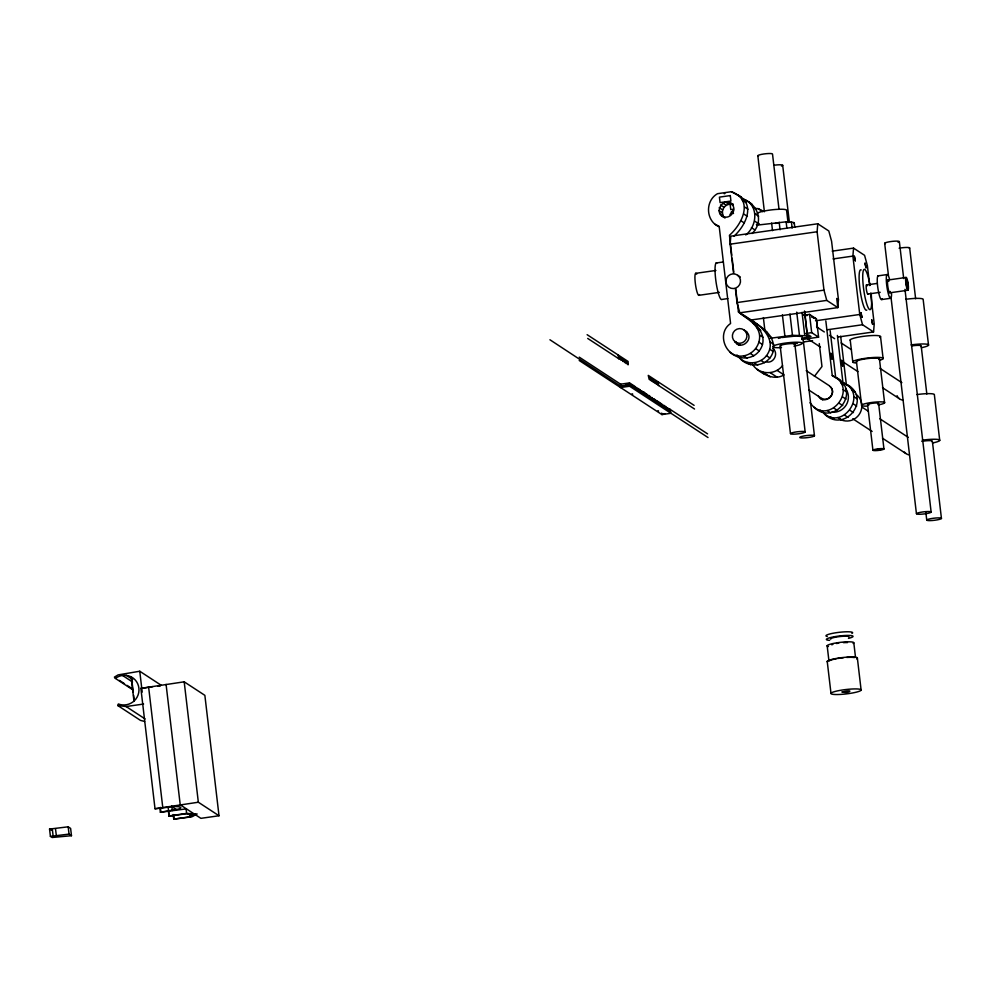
<?xml version="1.0" encoding="UTF-8"?>
<svg xmlns="http://www.w3.org/2000/svg" width="991" height="991" viewBox="0 0 991 991"><rect width="100%" height="100%" fill="white"/><g stroke="black" fill="none" stroke-linecap="round" stroke-linejoin="round"><path stroke-width="1.49" d="M794.187 223.817L794.249 222.702L791.425 222.009L786.123 221.823L756.988 225.143M802.066 337.386L802.103 336.593L796.306 335.974L782.184 337.497M801.83 338.984L807.479 336.928L804.68 311.496M719.887 213.399L725.226 217.859C711.699 213.573 723.876 194.62 733.34 205.026M723.331 215.654C720.135 210.129 725.709 202.808 731.891 204.493L728.447 202.238M731.779 255.207L729.438 235.288C742.37 223.855 754.064 199.798 731.37 191.709L717.496 193.691C705.097 200.727 705.629 220.436 718.562 226.543M733.823 236.316C745.554 225.837 756.121 204.617 737.713 194.831M745.765 234.941C757.892 225.49 758.895 203.378 742.048 198.708C757.57 203.527 764.594 221.315 752.045 233.542M715.118 224.288L719.169 226.282L730.59 323.5C715.849 333.385 725.883 359.027 743.597 355.88C753.383 354.245 760.493 344.905 759.577 335.045C757.917 323.636 746.26 318.668 738.431 311.905L735.731 288.926M730.169 352.362C738.481 359.795 752.082 360.303 759.23 350.963C770.416 336.023 754.585 320.911 741.887 314.159M737.155 355.063C743.498 365.382 759.391 365.097 766.464 355.695C777.65 340.755 761.819 325.643 749.122 318.904M740.847 359.349C750.918 369.172 769.338 365.605 773.141 351.471C777.13 330.536 751.413 322.496 738.431 311.905M810.006 402.718C827.931 427.901 860.287 388.026 832.242 375.552L825.825 320.873M813.71 407.004C834.273 427.22 861.811 391.395 836.293 377.546M821.613 410.782C840.294 433.922 870.148 394.294 842.932 382.538L837.395 335.454M824.388 413.99C844.951 434.207 872.501 398.382 846.983 384.533M733.588 273.367L730.156 244.182L730.813 236.18L817.761 223.768L828.798 230.977L831.585 241.234L838.448 299.616L837.791 307.606L750.844 320.031M838.448 299.616L836.726 298.489L837.791 307.606L826.767 300.397L823.967 290.14L817.117 231.758L817.761 223.768M870.618 293.225L874.223 323.958L873.567 331.948L862.542 324.738L859.754 314.481L852.892 256.099L853.548 248.109L832.192 251.157M144.599 721.46L140.474 720.383L117.731 705.505L118.375 703.969C124.494 706.41 131.803 704.328 135.817 699.126A15.038 14.667 -56.8 0 0 133.351 678.228C128.136 674.252 120.53 674.425 115.377 678.401L114.399 677.101L118.127 674.896L139.756 671.241L161.236 685.289M729.896 214.663L733.439 210.042M814.441 376.32L821.973 366.546L819.272 343.567M752.293 363.908C758.474 374.945 775.049 375.577 782.543 365.605M159.848 807.69L160.381 812.261L178.194 809.152A15.038 2.168 -6.7 0 0 174.243 806.563L155.017 808.755L140.871 688.336L184.19 681.82L204.864 695.348L219.011 815.754L200.9 818.343L180.226 804.816L166.079 684.409M173.214 814.565L173.747 819.136L190.433 816.745L195.054 814.292L185.912 813.784L169.226 816.175L168.346 811.381M756.406 224.462L759.18 223.483M756.913 369.271C764.519 375.193 774.702 380.47 784.017 374.908L777.13 370.399M664.85 413.656L661.901 414.572L579.19 360.476M778.369 338.377L780.933 337.72M802.004 338.687L810.985 336.519L808.396 334.834M724.235 193.728L724.879 193.592M143.038 688.163L152.8 686.627M155.017 808.755L198.336 802.227L219.011 815.754M732.832 203.725L730.107 204.121L730.751 209.596L733.476 209.2M730.156 244.182L817.117 231.758M716.134 262.999L723.38 261.971M695.62 273.355L715.911 270.456M833.059 258.936L852.892 256.099M699.089 295.281L719.367 292.382M877.939 275.882L886.995 274.581M727.852 298.588L722.055 299.418A18.569 3.122 81.9 0 1 715.948 281.357A18.569 3.122 81.9 0 1 716.951 262.962M887.886 280.044L905.997 277.455M735.396 288.74L737.019 302.565L823.967 290.14M866.444 284.962L877.171 283.426M867.918 294.067L880.181 292.308M826.767 300.397L739.819 312.809L737.019 302.565M889.955 292.791L908.078 290.202M881.792 299.542L890.847 298.254M803.664 315.237L809.548 314.395L816.435 318.904L818.578 337.151L801.979 339.517M815.506 320.799L859.754 314.481M827.46 329.743L862.542 324.738M770.267 338.265L792.453 335.305L807.541 335.825M805.646 333.509L811.691 332.642L818.578 337.151M803.404 341.969L812.558 340.656M838.485 336.952L873.567 331.948M793.828 343.753L797.445 343.245M707.586 433.872L669.284 408.825L669.396 410.906L668.727 410.485L667.562 407.697L667.661 409.779L667.005 409.357L665.841 406.57L665.94 408.651L664.874 405.938L664.119 405.443L664.218 407.524L662.397 404.316L662.496 406.397L661.839 405.976L660.663 403.188L660.774 405.282L659.709 402.557L658.941 402.061L659.052 404.155L657.219 400.934L657.33 403.027L656.661 402.594L655.497 399.807L655.608 401.9L654.531 399.175L653.775 398.679L653.887 400.773L652.053 397.552L652.152 399.646L651.496 399.212L650.331 396.425L650.43 398.518L649.365 395.793L648.61 395.298L648.709 397.391L646.888 394.17L646.987 396.264L646.33 395.83L645.153 393.043L645.265 395.136L644.2 392.411L643.432 391.916L643.543 394.009L641.71 390.788L641.821 392.882L641.165 392.448L639.988 389.661L640.099 391.755L639.034 389.029L638.266 388.534L638.377 390.627L636.544 387.407L636.656 389.5L635.987 389.067L634.822 386.279L634.921 388.373L633.856 385.648L633.1 385.152L633.199 387.246L631.378 384.025L631.478 386.118L630.821 385.685L629.657 382.898L620.589 384.186L620.7 386.279L628.244 385.202M625.878 384.037L628.901 383.616M629.743 384.743L620.366 386.069L620.539 387.531L629.595 386.23L708.02 437.526M629.112 384.954L632.134 384.52M641.177 392.845L644.2 392.411M642.899 393.972L645.921 393.538M654.964 401.863L657.987 401.429M667.03 409.754L670.04 409.32L670.957 413.284L661.901 414.572L661.728 413.111M117.731 705.505L126.13 706.533L143.608 704.044M186.419 808.867L160.381 812.261M49.55 829.071L68.181 826.816L70.621 828.414L71.476 835.71L52.127 837.494L50.405 836.367L49.55 829.071L51.272 830.198M168.879 815.952L186.618 813.413L197.147 813.983L191.82 816.819L173.747 819.136M50.405 836.367L69.036 834.112L71.476 835.71M775.346 223.421L778.046 223.124M157.755 686.255L160.096 686.156M140.871 688.336L141.961 688.398M755.278 208.457L758.115 208.618L764.457 211.727M766.179 361.851C773.686 363.994 779.137 353.18 772.844 348.498M804.382 314.581L807.219 315.547M811.48 317.009L815.754 318.458M803.651 314.543L806.488 315.522M813.599 317.938L816.435 318.904M741.157 197.085L731.37 191.709M721.782 215.604C729.252 221.526 738.654 209.212 731.048 203.527M837.036 378.475L839.736 379.801M850.427 386.787L846.376 384.793L840.665 336.184M737.23 342.985L734.938 341.474C740.698 351.508 755.13 338.612 746.087 331.601M818.479 396.115C824.239 406.149 838.671 393.254 829.628 386.23M587.118 334.685L628.145 361.504L628.083 364.837L626.919 362.049L626.262 361.628L626.362 363.709L625.197 360.922L624.541 360.501L624.64 362.582L623.475 359.807L622.806 359.374L622.918 361.455L621.753 358.68L621.084 358.246L621.196 360.328L620.032 357.553L619.363 357.119L619.474 359.2L587.7 338.426M853.548 248.109L864.573 255.319L867.36 265.576L869.714 285.544M748.391 201.817L751.835 204.072M758.115 208.618L762.711 211.616M742.333 200.182L745.777 202.437M753.011 207.181L756.455 209.435M744.526 206.97L747.97 209.225M755.216 213.957L758.66 216.211M725.536 202.077L728.98 204.332M743.968 214.155L747.412 216.41M754.659 221.142L758.103 223.396M722.761 203.056L726.205 205.31M720.544 205.026L723.987 207.28M731.222 212.012L733.526 213.511M740.735 220.634L744.179 222.888M751.426 227.62L754.869 229.875M719.218 207.676L722.662 209.931M718.983 210.625L722.427 212.879M737.738 275.325A7.42 7.247 -56.8 0 1 735.929 287.997A7.42 7.247 -56.8 0 1 726.007 280.329A7.42 7.247 -56.8 0 1 737.738 275.325L740.327 277.009M816.572 326.881L824.326 331.96M829.504 335.342L834.67 338.724M841.136 342.948L851.467 349.712M879.897 368.305L901.872 382.675M807.541 338.674L820.461 347.123M843.725 362.334L857.946 371.637M882.498 387.692L899.295 398.679M752.751 322.905L756.195 325.159M763.442 329.892L766.885 332.146M832.242 375.552L835.698 377.806L830.161 330.721M842.932 382.538L845.224 384.05M757.372 328.256L760.815 330.511M768.062 335.255L771.506 337.51M840.913 382.898L844.357 385.152M851.603 389.897L855.047 392.139M759.577 335.045L763.02 337.299M770.255 342.031L773.698 344.286M843.118 389.686L846.562 391.94M853.796 396.673L857.24 398.927M744.167 330.053A7.42 7.247 -56.8 0 1 742.358 342.725A7.42 7.247 -56.8 0 1 732.436 335.057A7.42 7.247 -56.8 0 1 744.167 330.053L746.756 331.75M806.203 370.634L829.467 385.846M861.774 406.979L868.24 411.203M879.872 418.809L908.301 437.403M759.019 342.229L762.463 344.484M769.697 349.216L773.141 351.471M842.561 396.871L846.004 399.125M853.239 403.857L856.682 406.112M755.786 348.708L759.23 350.963M766.464 355.695L769.908 357.949M839.327 403.349L842.771 405.604M850.005 410.336L853.449 412.59M735.136 341.845L740.302 345.227M808.805 390.02L820.437 397.626M852.743 418.759L872.13 431.444M882.461 438.208L905.724 453.42M736.833 343.679L739.125 345.178M820.375 398.32L822.666 399.819M750.373 353.502L753.817 355.757M761.051 360.489L764.507 362.743M833.914 408.143L837.358 410.398M844.592 415.13L848.048 417.384M770.354 372.777L777.254 377.286M743.597 355.88L747.053 358.135M754.287 362.867L757.731 365.122M827.138 410.522L830.594 412.776M837.829 417.508L841.272 419.763M763.256 372.381L770.156 376.89M736.511 355.484L739.955 357.739M747.189 362.471L750.633 364.725M820.053 410.125L823.496 412.38M830.731 417.112L834.174 419.366M694.109 405.369L648.263 375.391L649.167 379.355L649.923 379.85L649.823 377.757L650.889 380.482L651.657 380.978L651.545 378.884L652.611 381.609L653.379 382.105L653.267 380.011L654.333 382.724L655.101 383.232L654.989 381.139L656.054 383.851L656.822 384.359L656.711 382.266L657.776 384.979L694.542 409.023M579.24 357.144L621.357 384.694M549.931 339.764L620.7 386.279M632.097 393.737L632.766 394.17M657.95 410.646L658.606 411.079M126.328 675.342L132.645 679.479M122.45 675.391L132.559 681.994M119.453 680.408L124.507 683.716M127.034 685.363L132.088 688.671M115.377 678.401L133.067 689.971M126.13 706.533L145.082 718.933M188.203 813.921L191.585 816.138M171.901 806.662L176.448 809.635M761.968 371.625L763.813 373.768M618.706 358.705L618.136 354.964M928.542 345.19L923.178 299.579A14.853 2.143 -6.7 0 0 905.712 299.307M939.728 440.462L934.377 394.852A14.853 2.143 -6.7 0 0 916.898 394.579M909.676 248.06L915.634 298.762M921.234 346.392L926.833 394.022M932.42 441.664L941.45 518.491A7.42 1.078 -6.7 0 1 929.942 520.622A7.42 1.078 -6.7 0 1 930.883 518.652A7.42 1.078 -6.7 0 1 941.45 518.491M899.37 241.705L903.705 278.582M904.969 289.335L931.144 512.136A7.42 1.078 -6.7 0 1 919.636 514.267A7.42 1.078 -6.7 0 1 920.577 512.297A7.42 1.078 -6.7 0 1 931.144 512.136M925.842 512.335L926.734 520.015M884.666 243.241L888.456 275.498M890.983 297.015L916.427 513.66M880.541 336.742L883.117 358.631M879.451 358.99L884.591 402.78M878.608 403.424L883.96 449.034A5.574 0.805 -6.7 0 1 875.338 450.632A5.574 0.805 -6.7 0 1 876.044 449.158A5.574 0.805 -6.7 0 1 883.96 449.034M867.571 404.576L872.922 450.187M856.447 361.43L861.588 405.208M850.204 339.901L852.768 361.789M857.388 658.222L861.129 690.157A15.224 2.193 -6.7 0 1 837.556 694.53A15.224 2.193 -6.7 0 1 839.476 690.492A15.224 2.193 -6.7 0 1 861.129 690.157M816.757 322.112L817.476 328.232M853.821 642.899L855.468 656.996M809.548 314.395L811.691 332.642M794.249 222.702L794.794 227.261M804.444 311.087L807.479 336.928M791.425 222.009L792.131 228.091M802.029 312.314L804.704 335.119M782.692 165.386L789.381 222.244M803.094 339.021L814.466 435.817A7.42 1.078 -6.7 0 1 802.958 437.96A7.42 1.078 -6.7 0 1 803.899 435.978A7.42 1.078 -6.7 0 1 814.466 435.817M788.043 222.616L786.606 210.451A14.853 2.143 -6.7 0 0 772.992 209.708A14.853 2.143 -6.7 0 0 757.186 213.511M786.123 221.823L786.842 227.905M796.727 312.14L799.415 334.946M779.025 209.386L772.522 154.113A7.42 1.078 -6.7 0 0 763.788 153.977A7.42 1.078 -6.7 0 0 758.524 156.107M794.893 344.509L805.175 432.039A7.42 1.078 -6.7 0 1 793.667 434.169A7.42 1.078 -6.7 0 1 794.609 432.2A7.42 1.078 -6.7 0 1 805.175 432.039M779.174 222.195L780.066 229.801M789.951 314.023L792.453 335.305M827.151 645.674L828.972 661.183M827.225 661.369L830.978 693.291M771.617 223.062L772.509 230.655M782.407 314.89L784.897 336.172M757.818 155.637L764.309 210.922M780.177 346.045L790.459 433.575M763.38 317.603L764.99 331.291M732.138 258.267L733.761 272.067M658.272 381.931L658.544 385.487M629.595 386.23L629.657 382.898M184.19 681.82L198.336 802.227M190.074 813.698L190.433 816.745M186.073 808.842L186.618 813.413M173.561 814.788L173.908 817.835M171.802 805.993L172.335 810.564M168.074 806.6L168.606 811.171M168.693 811.604L169.226 816.175M148.6 686.899L162.747 807.318M160.393 807.392L160.926 811.963M139.756 671.241L142.208 692.114M131.654 678.674L133.24 692.201M133.587 695.211L134.293 701.219M131.134 676.94L133.958 700.996M68.181 826.816L69.036 834.112M55.496 828.637L56.363 835.933M52.263 828.687L53.13 835.983M827.448 661.914A15.224 2.193 -6.7 0 1 843.415 657.467A15.224 2.193 -6.7 0 1 856.583 658.879M829.678 660.601A13.453 1.945 -6.7 0 1 836.491 658.705M837.556 658.519A13.453 1.945 -6.7 0 1 843.291 657.739M846.71 657.442A13.453 1.945 -6.7 0 1 854.341 657.566M828.439 646.528A13.453 1.945 -6.7 0 1 839.724 642.428A13.453 1.945 -6.7 0 1 853.102 643.481M831.783 644.844A9.278 1.338 -6.7 0 1 832.861 644.41M836.478 643.531A9.278 1.338 -6.7 0 1 838.758 643.159M843.514 642.663A9.278 1.338 -6.7 0 1 847.466 642.602M830.681 639.195A9.278 1.338 -6.7 0 1 839.204 636.618A9.278 1.338 -6.7 0 1 848.928 636.953M827.262 636.495A13.453 1.945 -6.7 0 1 838.547 632.394A13.453 1.945 -6.7 0 1 851.926 633.447M829.603 640.347A13.453 1.945 -6.7 0 1 831.003 637.424A13.453 1.945 -6.7 0 1 849.857 635.466A13.453 1.945 -6.7 0 1 848.469 638.377M856.422 362.991A15.311 2.205 -6.7 0 1 857.042 359.906A15.311 2.205 -6.7 0 1 877.568 357.379A15.311 2.205 -6.7 0 1 880.516 360.018M856.645 361.839A11.607 1.672 -6.7 0 1 868.686 358.445A11.607 1.672 -6.7 0 1 878.856 359.498M866.691 406.137A11.607 1.672 -6.7 0 1 864.747 403.795A11.607 1.672 -6.7 0 1 882.374 401.925A11.607 1.672 -6.7 0 1 878.199 404.923M868.896 405.009A5.574 0.805 -6.7 0 1 869.119 403.882A5.574 0.805 -6.7 0 1 876.589 402.965A5.574 0.805 -6.7 0 1 877.667 403.919M850.427 340.446A15.311 2.205 -6.7 0 1 866.493 335.974A15.311 2.205 -6.7 0 1 879.735 337.398M699.473 294.587A11.136 1.871 81.9 0 1 695.422 284.095A11.136 1.871 81.9 0 1 696.71 274.21M902.764 400.104A7.42 7.247 -56.8 0 1 897.041 395.682M909.205 454.844A7.42 7.247 -56.8 0 1 904.399 452.069M885.372 243.699A7.42 1.078 -6.7 0 1 892.557 241.333A7.42 1.078 -6.7 0 1 898.119 242.374M899.122 248.221A7.42 1.078 -6.7 0 1 907.236 247.453A7.42 1.078 -6.7 0 1 909.292 248.382M773.959 165.249A7.42 1.078 -6.7 0 1 781.503 164.853A7.42 1.078 -6.7 0 1 781.441 166.067M882.188 298.712A12.065 2.032 81.9 0 1 878.063 289.36A12.065 2.032 81.9 0 1 878.472 275.857M891.553 293.621A12.065 2.032 81.9 0 1 888.778 295.293A12.065 2.032 81.9 0 1 886.313 277.678A12.065 2.032 81.9 0 1 889.522 279.066M890.302 291.49A6.503 1.09 81.9 0 1 888.716 290.797A6.503 1.09 81.9 0 1 887.502 282.113A6.503 1.09 81.9 0 1 888.877 281.283M866.815 310.059A20.415 3.444 81.9 0 1 860.101 290.19A20.415 3.444 81.9 0 1 861.204 269.961M871.114 293.286A20.415 3.444 81.9 0 1 867.62 306.417A20.415 3.444 81.9 0 1 862.913 272.785A20.415 3.444 81.9 0 1 870.011 285.408M868.079 293.745A4.645 0.78 81.9 0 1 866.32 288.951A4.645 0.78 81.9 0 1 867.15 285.842M856.286 394.517A14.853 14.481 -56.8 0 1 859.098 414.634A14.853 14.481 -56.8 0 1 839.253 418.809M831.053 387.332A7.42 7.247 -56.8 0 1 820.684 397.763M845.509 388.422A14.853 14.481 -56.8 0 1 831.722 412.145M912.451 345.809A7.42 1.078 -6.7 0 1 920.788 346.268M911.063 344.918A14.853 2.143 -6.7 0 1 927.626 344.36A14.853 2.143 -6.7 0 1 921.37 347.705M921.816 441.391A7.42 1.078 -6.7 0 1 929.93 440.623A7.42 1.078 -6.7 0 1 931.986 441.552M922.262 440.19A14.853 2.143 -6.7 0 1 938.811 439.645A14.853 2.143 -6.7 0 1 932.568 442.977M780.883 346.206A7.42 1.078 -6.7 0 1 787.102 343.939A7.42 1.078 -6.7 0 1 794.485 344.521M773.599 345.859A14.853 2.143 -6.7 0 1 797.346 342.229A14.853 2.143 -6.7 0 1 793.94 346.169M781.478 347.63A14.853 2.143 -6.7 0 1 772.807 346.503M854.341 256.223L855.307 260.806L854.341 256.223M860.981 312.784L861.947 317.355L860.981 312.784M865.019 263.21L865.998 267.793L865.019 263.21M871.671 319.771L872.637 324.354L871.671 319.771M875.66 449.79L881.383 449.295L875.66 449.79M842.139 691.978C848.792 693.96 855.555 688.671 842.139 691.978M730.293 195.574L719.429 197.135L720.073 202.598L730.937 201.049L730.293 195.574M831.387 353.601L830.768 353.192L830.792 355.831L832.056 359.287L831.387 353.601M842.065 360.588L841.446 360.179L841.47 362.817L842.734 366.274L842.065 360.588M906.022 281.048A4.645 0.78 81.9 0 0 907.57 288.381A4.645 0.78 81.9 0 0 907.508 282.026A4.645 0.78 81.9 0 0 906.022 281.048M905.613 279.957A6.503 1.09 81.9 0 0 907.781 290.214A6.503 1.09 81.9 0 0 907.706 281.32A6.503 1.09 81.9 0 0 905.613 279.957"/></g></svg>
